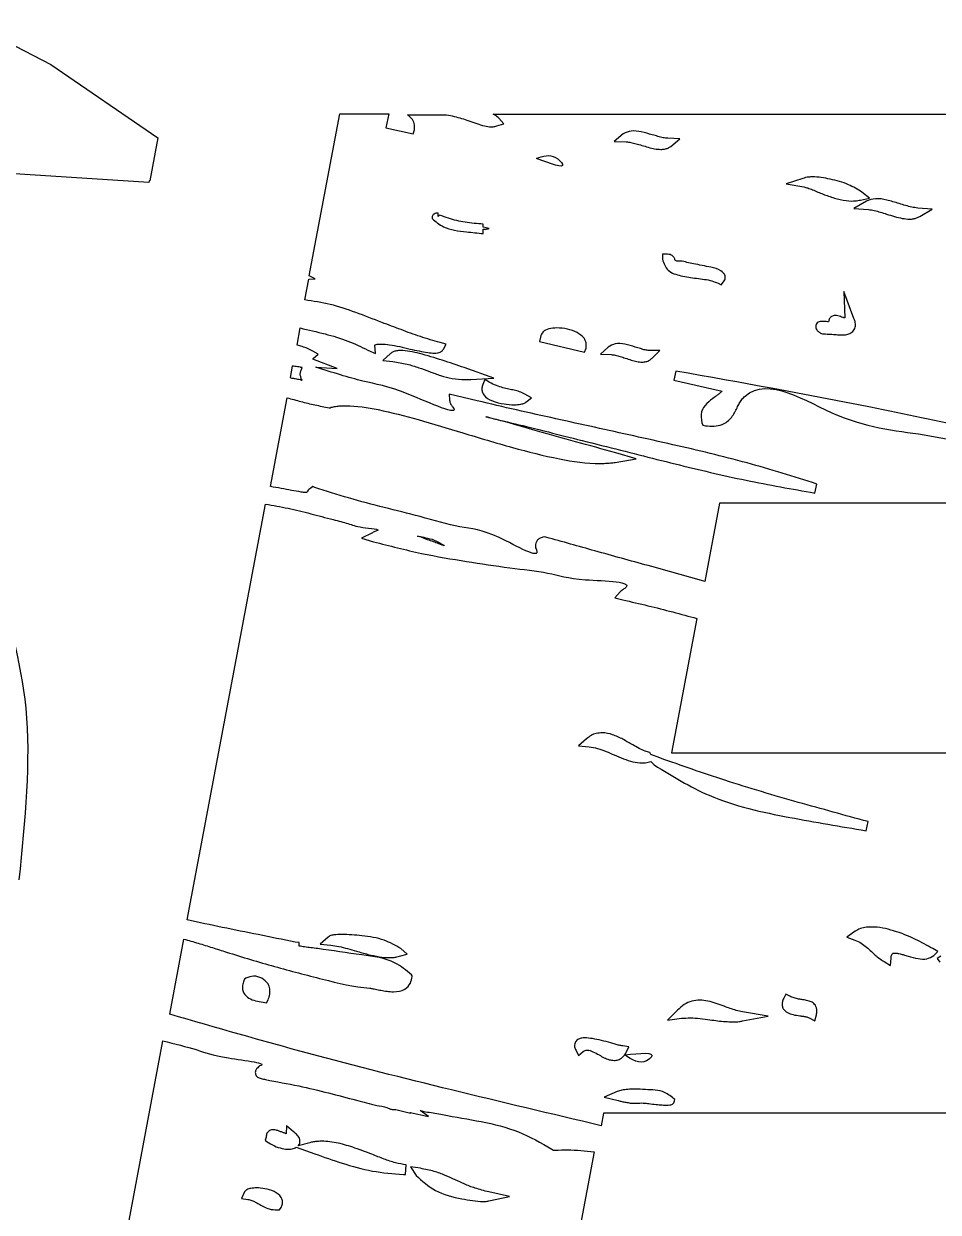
# Model space of a CAD drawing. Header units: inches. Extents: x 0.01 to 3.99, y 0.01 to 4.99.
# Drawn here: x 2.5779 to 2.8745, y 1.3279 to 1.7133 of the extents above; entities that cross this region are included whole.
import ezdxf

# ---------------------------------------------------------------- set-up
doc = ezdxf.new("R2010")
doc.units = ezdxf.units.IN
doc.layers.add('Logo', color=7, linetype='CONTINUOUS')

msp = doc.modelspace()

# ---------------------------------------------------------------- linework, layer by layer
at = {"layer": 'Logo', "color": 7}
for points in [[(3.298423, 1.73524), (3.229106, 1.714412), (3.1676, 1.736054), (3.169552, 1.729545), (3.141402, 1.734101), (3.17541, 1.826198), (3.08852, 1.740772), (2.995284, 1.740772), (2.929709, 1.881359), (2.927269, 1.740772), (2.857952, 1.740772), (2.844934, 1.787797), (2.829476, 1.741749), (2.508439, 1.740772), (2.586705, 1.700094), (2.621363, 1.676337), (2.61876, 1.662343), (2.618597, 1.662343), (2.618434, 1.661855), (2.549768, 1.666249)], [(2.669039, 1.62378), (2.670341, 1.630451), (2.672456, 1.630614), (2.670503, 1.63159), (2.680429, 1.684147), (2.696375, 1.684147), (2.695399, 1.679591), (2.704185, 1.677639), (2.704674, 1.67894)], [(2.702396, 1.683822), (2.715087, 1.683822)], [(2.73022, 1.683985), (3.099259, 1.683985)], [(2.731359, 1.680242), (2.733637, 1.680893), (2.73201, 1.682683)], [(2.772363, 1.677639), (2.769434, 1.675198)], [(2.769434, 1.675198), (2.77334, 1.675035)], [(2.787821, 1.673571), (2.79075, 1.676012), (2.786845, 1.676174)], [(2.830615, 1.663157), (2.825246, 1.661367)], [(2.825246, 1.661367), (2.830941, 1.660391)], [(2.849328, 1.65616), (2.852257, 1.656811), (2.849816, 1.658764)], [(2.85128, 1.655835), (2.847212, 1.653394), (2.851931, 1.653069)], [(2.710694, 1.651442), (2.710369, 1.650791)], [(2.710369, 1.650791), (2.710369, 1.65014)], [(2.712809, 1.651279), (2.712321, 1.650791), (2.712321, 1.65193)], [(2.868528, 1.650791), (2.872596, 1.653231), (2.867877, 1.653557)], [(2.728918, 1.646886), (2.726966, 1.647374), (2.726966, 1.64835)], [(2.726966, 1.645258), (2.726966, 1.646723)], [(2.786682, 1.638587), (2.785055, 1.638587), (2.785055, 1.63696)], [(2.803117, 1.62915), (2.804093, 1.628661), (2.804906, 1.629638)], [(2.847212, 1.617759), (2.843958, 1.626546), (2.844284, 1.617922)], [(2.666598, 1.609135), (2.667574, 1.614668)], [(2.745515, 1.611739), (2.74519, 1.610274), (2.759834, 1.606857), (2.760322, 1.608159)], [(2.836636, 1.612878), (2.836961, 1.612715), (2.83745, 1.612715)], [(2.689541, 1.607508), (2.691982, 1.606369), (2.691819, 1.609135)], [(2.714111, 1.607834), (2.714925, 1.609461), (2.712972, 1.609949)], [(2.767482, 1.608485), (2.765041, 1.606207)], [(2.781801, 1.604905), (2.784242, 1.607346), (2.780824, 1.607346)], [(2.671805, 1.604742), (2.673432, 1.606207), (2.671642, 1.607183)], [(2.672619, 1.601976), (2.679615, 1.601488), (2.671642, 1.604579)], [(2.696863, 1.606369), (2.694422, 1.604091), (2.697677, 1.603766)], [(2.765041, 1.606207), (2.768458, 1.606044)], [(2.664971, 1.602301), (2.66432, 1.598559)], [(2.668063, 1.601488), (2.668225, 1.601813)], [(2.721108, 1.597908), (2.722898, 1.597908), (2.730383, 1.598396), (2.720782, 1.601813)], [(2.789448, 1.600674), (2.788798, 1.597745), (2.804418, 1.594166)], [(2.728918, 1.597095), (2.727454, 1.597908), (2.726803, 1.596281)], [(2.657974, 1.56325), (2.663344, 1.59205)], [(2.725013, 1.591074), (2.715901, 1.593189), (2.716064, 1.591237)], [(2.740796, 1.590586), (2.742586, 1.59205), (2.740471, 1.593189)], [(2.677012, 1.588796), (2.677337, 1.588796), (2.677663, 1.588959)], [(2.79791, 1.583915), (2.798235, 1.583101), (2.799049, 1.582938)], [(2.76976, 1.57106), (2.776594, 1.572199), (2.769923, 1.574152)], [(2.672293, 1.562924), (2.671642, 1.56325), (2.670991, 1.562762)], [(2.93817, 1.561134), (2.940774, 1.56325), (2.962252, 1.55788), (2.803605, 1.55788), (2.798886, 1.532496)], [(2.834521, 1.561134), (2.835172, 1.564063)], [(2.630963, 1.422663), (2.656347, 1.557555)], [(2.691005, 1.54828), (2.687426, 1.54649), (2.691331, 1.545351)], [(2.747305, 1.546815), (2.746817, 1.546978), (2.746329, 1.546815)], [(2.771387, 1.529079), (2.769597, 1.527127), (2.772201, 1.526476)], [(2.796282, 1.520455), (2.787984, 1.476848), (3.010254, 1.476848)], [(2.760485, 1.481404), (2.757882, 1.479126)], [(2.757882, 1.479126), (2.761299, 1.4788)], [(2.784242, 1.475221), (2.781313, 1.47636), (2.780987, 1.47701), (2.780987, 1.47701), (2.780987, 1.47701)], [(2.781313, 1.474082), (2.782452, 1.472943)], [(3.042797, 1.467247), (3.02262, 1.360018), (2.766017, 1.360018), (2.765204, 1.35595)], [(2.851118, 1.451627), (2.851768, 1.454556)], [(2.847212, 1.418758), (2.844934, 1.417131), (2.847538, 1.416155)], [(2.625268, 1.392073), (2.629824, 1.41648)], [(2.667249, 1.414202), (2.667249, 1.415341), (2.665947, 1.415504)], [(2.676686, 1.417131), (2.674083, 1.414853), (2.6775, 1.414528)], [(2.699792, 1.410948), (2.702233, 1.411599)], [(2.702233, 1.411599), (2.70028, 1.413389)], [(2.874386, 1.412412), (2.872759, 1.413389)], [(2.873084, 1.411111), (2.874386, 1.412412)], [(2.875362, 1.410948), (2.874223, 1.410134), (2.875037, 1.408995)], [(2.856975, 1.409158), (2.859091, 1.407856), (2.859253, 1.410297)], [(2.650001, 1.403788), (2.649513, 1.403463), (2.64935, 1.402975)], [(2.70386, 1.404277), (2.70386, 1.404602), (2.703697, 1.404927)], [(2.655533, 1.395978), (2.656672, 1.395815), (2.657161, 1.396792)], [(2.826385, 1.397931), (2.825083, 1.398581), (2.824432, 1.39728)], [(2.789937, 1.393375), (2.786682, 1.39012), (2.791238, 1.390771)], [(2.819388, 1.391422), (2.81109, 1.392886)], [(2.832731, 1.390934), (2.834521, 1.389958), (2.835009, 1.39191)], [(2.81109, 1.389958), (2.819388, 1.391422)], [(2.617783, 1.308925), (2.609485, 1.311366), (2.62299, 1.383449)], [(2.757068, 1.380357), (2.757882, 1.37873), (2.759346, 1.380032)], [(2.77334, 1.379706), (2.774153, 1.381496), (2.772201, 1.381822)], [(2.770411, 1.367015), (2.76618, 1.365225), (2.770736, 1.364086)], [(2.698653, 1.361157), (2.703372, 1.360018), (2.703209, 1.360181), (2.70923, 1.358879), (2.706463, 1.360831)], [(2.774641, 1.363272), (2.776268, 1.363272)], [(2.665459, 1.353997), (2.663181, 1.35595), (2.663018, 1.353347)], [(2.65651, 1.352208), (2.656184, 1.351231)], [(2.656184, 1.351231), (2.656835, 1.350743)], [(2.670666, 1.350418), (2.666924, 1.349441), (2.667412, 1.349929)], [(2.666273, 1.348953), (2.672293, 1.346838)], [(2.749258, 1.348302), (2.749746, 1.347977), (2.750234, 1.347977)], [(2.762926, 1.347489), (2.750397, 1.280775)], [(2.701094, 1.340167), (2.701745, 1.340167), (2.701907, 1.343258)], [(2.703372, 1.342607), (2.705162, 1.339841)], [(2.706626, 1.342119), (2.703372, 1.342607)], [(2.649513, 1.334472), (2.648537, 1.332356)], [(2.728755, 1.331543), (2.735427, 1.333007), (2.728755, 1.334472)], [(2.648537, 1.332356), (2.650652, 1.332031)], [(2.660089, 1.328614), (2.660903, 1.328614), (2.661391, 1.329427)]]:
    msp.add_lwpolyline(points, dxfattribs=at)
for points in [[(2.702396, 1.683822)], [(2.744213, 1.669666)], [(2.85128, 1.655835)], [(2.795143, 1.635495)], [(2.847212, 1.617759)], [(2.759671, 1.611414)], [(2.728918, 1.597095)], [(2.708904, 1.546002)], [(2.657161, 1.401998)], [(2.834683, 1.395002)], [(2.769434, 1.377103)], [(2.772851, 1.378893)], [(2.789123, 1.364411)]]:
    msp.add_lwpolyline(points, close=True, dxfattribs=at)
for points, knots in [([(2.704674, 1.67894), (2.70472, 1.679643), (2.704808, 1.680981), (2.703764, 1.682675), (2.702841, 1.683448), (2.702396, 1.683822)], [0, 0, 0, 0, 0.002063, 0.00393, 0.005678, 0.005678, 0.005678, 0.005678]), ([(2.715087, 1.683822), (2.715901, 1.683649), (2.717524, 1.683303), (2.719915, 1.682654), (2.722369, 1.681843), (2.724812, 1.680941), (2.727229, 1.680164), (2.729025, 1.679903), (2.730167, 1.679918), (2.730782, 1.67999), (2.731159, 1.680155), (2.731359, 1.680242)], [0, 0, 0, 0, 0.002494, 0.00498, 0.007427, 0.010246, 0.012791, 0.015034, 0.015643, 0.016221, 0.016872, 0.016872, 0.016872, 0.016872]), ([(2.73201, 1.682683), (2.731846, 1.682836), (2.731511, 1.683149), (2.730902, 1.683571), (2.730461, 1.683839), (2.73022, 1.683985)], [0, 0, 0, 0, 0.00067, 0.001374, 0.002219, 0.002219, 0.002219, 0.002219]), ([(2.786845, 1.676174), (2.786322, 1.67622), (2.785212, 1.676317), (2.78355, 1.676813), (2.781207, 1.677481), (2.77841, 1.678298), (2.775086, 1.678849), (2.773214, 1.678017), (2.772363, 1.677639)], [0, 0, 0, 0, 0.001572, 0.003333, 0.005183, 0.008876, 0.012165, 0.014906, 0.014906, 0.014906, 0.014906]), ([(2.77334, 1.675035), (2.773838, 1.674987), (2.774934, 1.674881), (2.776598, 1.674394), (2.778488, 1.673881), (2.780463, 1.673251), (2.782518, 1.672754), (2.784313, 1.672542), (2.785779, 1.672661), (2.786907, 1.672963), (2.787524, 1.673373), (2.787821, 1.673571)], [0, 0, 0, 0, 0.0015, 0.003297, 0.005182, 0.007382, 0.00951, 0.01152, 0.012767, 0.013911, 0.014975, 0.014975, 0.014975, 0.014975]), ([(2.744213, 1.669666), (2.748798, 1.667926), (2.755028, 1.665562), (2.7495, 1.671484), (2.746331, 1.670394), (2.744213, 1.669666)], [0, 0, 0, 0, 0.008625, 0.011718, 0.017946, 0.017946, 0.017946, 0.017946]), ([(2.849816, 1.658764), (2.84839, 1.659609), (2.845165, 1.661522), (2.839637, 1.662983), (2.835245, 1.663718), (2.832563, 1.663615), (2.831519, 1.663467), (2.830904, 1.663256), (2.830615, 1.663157)], [0, 0, 0, 0, 0.004951, 0.011202, 0.017015, 0.018215, 0.019247, 0.020161, 0.020161, 0.020161, 0.020161]), ([(2.830941, 1.660391), (2.831374, 1.660296), (2.832342, 1.660085), (2.833853, 1.659495), (2.836054, 1.658497), (2.839034, 1.65737), (2.842691, 1.656215), (2.845606, 1.655775), (2.847523, 1.655869), (2.848446, 1.655992), (2.849041, 1.656105), (2.849328, 1.65616)], [0, 0, 0, 0, 0.001327, 0.002971, 0.004849, 0.008581, 0.012516, 0.016354, 0.017325, 0.018267, 0.019143, 0.019143, 0.019143, 0.019143]), ([(2.867877, 1.653557), (2.867246, 1.653646), (2.865922, 1.653834), (2.863925, 1.654388), (2.861229, 1.655218), (2.858048, 1.656149), (2.854393, 1.656869), (2.852247, 1.656156), (2.85128, 1.655835)], [0, 0, 0, 0, 0.001911, 0.004009, 0.006205, 0.010365, 0.014036, 0.017048, 0.017048, 0.017048, 0.017048]), ([(2.710369, 1.65014), (2.711562, 1.649157), (2.71474, 1.64654), (2.720852, 1.645909), (2.725159, 1.645451), (2.726966, 1.645258)], [0, 0, 0, 0, 0.004565, 0.012162, 0.017652, 0.017652, 0.017652, 0.017652]), ([(2.712321, 1.65193), (2.712181, 1.651927), (2.711846, 1.651922), (2.711273, 1.651803), (2.710901, 1.651571), (2.710694, 1.651442)], [0, 0, 0, 0, 0.000422, 0.001003, 0.001728, 0.001728, 0.001728, 0.001728]), ([(2.726966, 1.64835), (2.724989, 1.648505), (2.721178, 1.648804), (2.716432, 1.649887), (2.713762, 1.650913), (2.712809, 1.651279)], [0, 0, 0, 0, 0.005944, 0.011461, 0.014521, 0.014521, 0.014521, 0.014521]), ([(2.851931, 1.653069), (2.852561, 1.652979), (2.853869, 1.652794), (2.855815, 1.652249), (2.857983, 1.651534), (2.860337, 1.65081), (2.862821, 1.650182), (2.86488, 1.64992), (2.866448, 1.650038), (2.867545, 1.650331), (2.868203, 1.650638), (2.868528, 1.650791)], [0, 0, 0, 0, 0.001905, 0.003962, 0.006049, 0.008756, 0.011346, 0.013733, 0.014943, 0.01604, 0.017117, 0.017117, 0.017117, 0.017117]), ([(2.726966, 1.646723), (2.727183, 1.646723), (2.727617, 1.646724), (2.728272, 1.646755), (2.728702, 1.646842), (2.728918, 1.646886)], [0, 0, 0, 0, 0.000651, 0.001303, 0.001964, 0.001964, 0.001964, 0.001964]), ([(2.795143, 1.635495), (2.794409, 1.635629), (2.792967, 1.635892), (2.791249, 1.636518), (2.789104, 1.63622), (2.789095, 1.637146), (2.788904, 1.637472), (2.788616, 1.637806), (2.788211, 1.63818), (2.787555, 1.63853), (2.787002, 1.638566), (2.786682, 1.638587)], [0, 0, 0, 0, 0.002185, 0.004293, 0.006161, 0.006491, 0.006854, 0.007278, 0.007812, 0.008504, 0.009455, 0.009455, 0.009455, 0.009455]), ([(2.785055, 1.63696), (2.785539, 1.635628), (2.786565, 1.632808), (2.791359, 1.631448), (2.795289, 1.630875), (2.798679, 1.630449), (2.80107, 1.630064), (2.802472, 1.629438), (2.803117, 1.62915)], [0, 0, 0, 0, 0.004028, 0.00853, 0.013639, 0.016272, 0.01875, 0.020859, 0.020859, 0.020859, 0.020859]), ([(2.804906, 1.629638), (2.805047, 1.629848), (2.805312, 1.630245), (2.805485, 1.63093), (2.805394, 1.632085), (2.803749, 1.633688), (2.800047, 1.634518), (2.797029, 1.63512), (2.795143, 1.635495)], [0, 0, 0, 0, 0.000754, 0.001424, 0.002078, 0.004145, 0.007616, 0.013392, 0.013392, 0.013392, 0.013392]), ([(2.712972, 1.609949), (2.710824, 1.610552), (2.706537, 1.611757), (2.700307, 1.61412), (2.693321, 1.616726), (2.685767, 1.619728), (2.677457, 1.622492), (2.671812, 1.623356), (2.669039, 1.62378)], [0, 0, 0, 0, 0.006689, 0.013354, 0.019975, 0.029057, 0.037755, 0.046158, 0.046158, 0.046158, 0.046158]), ([(2.844284, 1.617922), (2.844215, 1.617934), (2.844062, 1.617959), (2.843855, 1.618049), (2.843411, 1.618111), (2.842837, 1.618427), (2.842019, 1.618655), (2.841228, 1.618769), (2.840514, 1.618685), (2.839964, 1.618431), (2.839554, 1.618109), (2.839265, 1.617689), (2.839036, 1.617232), (2.839032, 1.616368), (2.838133, 1.616815), (2.837478, 1.616763), (2.836621, 1.616806), (2.835733, 1.616692), (2.834998, 1.616137), (2.834772, 1.615298), (2.834854, 1.614276), (2.835706, 1.613455), (2.836332, 1.613067), (2.836636, 1.612878)], [0, 0, 0, 0, 0.000209, 0.000463, 0.000672, 0.001544, 0.002392, 0.003212, 0.003929, 0.004512, 0.005009, 0.005479, 0.006008, 0.006628, 0.007402, 0.008096, 0.008753, 0.009933, 0.010737, 0.01132, 0.012473, 0.013614, 0.014695, 0.014695, 0.014695, 0.014695]), ([(2.83745, 1.612715), (2.837813, 1.612714), (2.838516, 1.612712), (2.839551, 1.612694), (2.840519, 1.612526), (2.841447, 1.612531), (2.842311, 1.612423), (2.84333, 1.612369), (2.844542, 1.612435), (2.845957, 1.612809), (2.847162, 1.613796), (2.847796, 1.615242), (2.847655, 1.616645), (2.847344, 1.617427), (2.847212, 1.617759)], [0, 0, 0, 0, 0.001091, 0.00211, 0.003099, 0.004028, 0.004888, 0.005708, 0.007085, 0.008521, 0.010023, 0.011597, 0.013047, 0.01412, 0.01412, 0.01412, 0.01412]), ([(2.667574, 1.614668), (2.670274, 1.614054), (2.675503, 1.612864), (2.682942, 1.610688), (2.687412, 1.608534), (2.689541, 1.607508)], [0, 0, 0, 0, 0.008308, 0.016095, 0.023173, 0.023173, 0.023173, 0.023173]), ([(2.759671, 1.611414), (2.758947, 1.612066), (2.757388, 1.613471), (2.754238, 1.614391), (2.751104, 1.614771), (2.748404, 1.614533), (2.746213, 1.6136), (2.745738, 1.612334), (2.745515, 1.611739)], [0, 0, 0, 0, 0.002893, 0.006225, 0.009608, 0.012322, 0.014392, 0.016228, 0.016228, 0.016228, 0.016228]), ([(2.760322, 1.608159), (2.760355, 1.608536), (2.76042, 1.609285), (2.760222, 1.610419), (2.759856, 1.61108), (2.759671, 1.611414)], [0, 0, 0, 0, 0.001134, 0.00225, 0.003387, 0.003387, 0.003387, 0.003387]), ([(2.671642, 1.607183), (2.671067, 1.607473), (2.669963, 1.608031), (2.668257, 1.608636), (2.667144, 1.608971), (2.666598, 1.609135)], [0, 0, 0, 0, 0.00193, 0.003709, 0.005419, 0.005419, 0.005419, 0.005419]), ([(2.691819, 1.609135), (2.691867, 1.609165), (2.692085, 1.6093), (2.692755, 1.609424), (2.694297, 1.609513), (2.69676, 1.609229), (2.699901, 1.608646), (2.703083, 1.607834), (2.706114, 1.607222), (2.708759, 1.606717), (2.710736, 1.606501), (2.71217, 1.606558), (2.71332, 1.606819), (2.713839, 1.607485), (2.714111, 1.607834)], [0, 0, 0, 0, 0.000167, 0.000767, 0.001999, 0.004818, 0.008151, 0.011592, 0.014664, 0.017424, 0.019681, 0.020586, 0.021757, 0.023043, 0.023043, 0.023043, 0.023043]), ([(2.720782, 1.601813), (2.718421, 1.602619), (2.713605, 1.604262), (2.706789, 1.606321), (2.701745, 1.607465), (2.698868, 1.607292), (2.697739, 1.606976), (2.697148, 1.606567), (2.696863, 1.606369)], [0, 0, 0, 0, 0.00748, 0.015251, 0.021443, 0.022762, 0.023871, 0.024905, 0.024905, 0.024905, 0.024905]), ([(2.780824, 1.607346), (2.78038, 1.607395), (2.779391, 1.607504), (2.777891, 1.607984), (2.775697, 1.608666), (2.773067, 1.609427), (2.769896, 1.609878), (2.768234, 1.608918), (2.767482, 1.608485)], [0, 0, 0, 0, 0.001339, 0.002978, 0.004707, 0.008224, 0.011301, 0.013842, 0.013842, 0.013842, 0.013842]), ([(2.671642, 1.604579), (2.671685, 1.604587), (2.671759, 1.604601), (2.671799, 1.604685), (2.671804, 1.604728), (2.671805, 1.604742)], [0, 0, 0, 0, 0.000122, 0.000211, 0.000254, 0.000254, 0.000254, 0.000254]), ([(2.697677, 1.603766), (2.699206, 1.603522), (2.702054, 1.603067), (2.706, 1.601864), (2.709577, 1.600489), (2.71314, 1.599207), (2.71698, 1.598125), (2.719691, 1.597982), (2.721108, 1.597908)], [0, 0, 0, 0, 0.004639, 0.008642, 0.012347, 0.016134, 0.02001, 0.024252, 0.024252, 0.024252, 0.024252]), ([(2.768458, 1.606044), (2.768903, 1.605995), (2.769892, 1.605886), (2.771391, 1.605402), (2.773116, 1.604886), (2.774913, 1.604267), (2.776749, 1.603774), (2.778385, 1.603538), (2.779777, 1.603704), (2.780912, 1.604145), (2.781507, 1.604654), (2.781801, 1.604905)], [0, 0, 0, 0, 0.001339, 0.002978, 0.004707, 0.006746, 0.008676, 0.01041, 0.011661, 0.012845, 0.013998, 0.013998, 0.013998, 0.013998]), ([(2.66432, 1.598559), (2.664496, 1.598514), (2.664857, 1.598423), (2.665412, 1.59837), (2.666028, 1.598208), (2.66679, 1.598052), (2.667348, 1.598003), (2.668441, 1.597574), (2.668047, 1.597918), (2.667926, 1.598123), (2.667893, 1.598654), (2.667505, 1.599356), (2.66767, 1.600459), (2.667926, 1.601131), (2.668063, 1.601488)], [0, 0, 0, 0, 0.000544, 0.001117, 0.00166, 0.002484, 0.003273, 0.00399, 0.004221, 0.004458, 0.00474, 0.005762, 0.006784, 0.007935, 0.007935, 0.007935, 0.007935]), ([(2.668225, 1.601813), (2.668157, 1.601814), (2.668008, 1.601817), (2.667774, 1.601839), (2.667416, 1.602112), (2.666731, 1.602069), (2.665877, 1.602185), (2.665281, 1.602262), (2.664971, 1.602301)], [0, 0, 0, 0, 0.000205, 0.00045, 0.000684, 0.001513, 0.002373, 0.003309, 0.003309, 0.003309, 0.003309]), ([(2.716064, 1.591237), (2.716092, 1.591028), (2.716158, 1.590543), (2.716466, 1.589813), (2.720391, 1.58525), (2.69896, 1.59557), (2.688634, 1.596863), (2.678025, 1.60025), (2.672619, 1.601976)], [0, 0, 0, 0, 0.00063, 0.001462, 0.002371, 0.01735, 0.032682, 0.048615, 0.048615, 0.048615, 0.048615]), ([(2.986334, 1.55788), (2.963832, 1.563456), (2.919398, 1.574467), (2.853839, 1.589217), (2.810519, 1.596925), (2.789448, 1.600674)], [0, 0, 0, 0, 0.06955, 0.137337, 0.201536, 0.201536, 0.201536, 0.201536]), ([(2.726803, 1.596281), (2.726681, 1.595907), (2.726443, 1.59518), (2.726592, 1.594023), (2.727417, 1.592285), (2.730052, 1.590768), (2.733509, 1.589987), (2.73665, 1.589713), (2.738871, 1.589827), (2.740134, 1.590184), (2.740632, 1.590486), (2.740796, 1.590586)], [0, 0, 0, 0, 0.001166, 0.00227, 0.003402, 0.006836, 0.010765, 0.014108, 0.016242, 0.017413, 0.017987, 0.017987, 0.017987, 0.017987]), ([(2.740471, 1.593189), (2.739884, 1.59347), (2.738749, 1.594013), (2.736977, 1.594482), (2.735178, 1.59481), (2.733283, 1.595317), (2.731101, 1.595926), (2.729683, 1.596685), (2.728918, 1.597095)], [0, 0, 0, 0, 0.001948, 0.003765, 0.005476, 0.007435, 0.009651, 0.012244, 0.012244, 0.012244, 0.012244]), ([(2.799049, 1.582938), (2.80092, 1.582827), (2.804096, 1.582638), (2.807691, 1.58546), (2.809006, 1.588175), (2.809969, 1.590204), (2.810822, 1.591479), (2.818843, 1.599682), (2.843126, 1.582434), (2.871396, 1.5808), (2.891215, 1.57549), (2.901071, 1.57285)], [0, 0, 0, 0, 0.005423, 0.009205, 0.012843, 0.014417, 0.01594, 0.017436, 0.04824, 0.07866, 0.108757, 0.108757, 0.108757, 0.108757]), ([(2.663344, 1.59205), (2.664824, 1.591627), (2.667805, 1.590773), (2.672361, 1.589666), (2.675454, 1.589088), (2.677012, 1.588796)], [0, 0, 0, 0, 0.004618, 0.009304, 0.014057, 0.014057, 0.014057, 0.014057]), ([(2.804418, 1.594166), (2.804175, 1.593944), (2.803667, 1.593483), (2.802824, 1.592868), (2.801416, 1.591774), (2.799434, 1.590314), (2.79727, 1.587461), (2.797689, 1.585137), (2.79791, 1.583915)], [0, 0, 0, 0, 0.000986, 0.002057, 0.003127, 0.006329, 0.009536, 0.013101, 0.013101, 0.013101, 0.013101]), ([(2.576454, 1.435681), (2.578392, 1.455009), (2.582109, 1.492071), (2.568212, 1.533605), (2.564938, 1.588787), (2.547995, 1.585501), (2.546892, 1.585704), (2.546202, 1.585923), (2.545863, 1.58603)], [0, 0, 0, 0, 0.055717, 0.106834, 0.155374, 0.156515, 0.157623, 0.158691, 0.158691, 0.158691, 0.158691]), ([(2.677663, 1.588959), (2.678129, 1.589058), (2.679116, 1.589267), (2.680697, 1.589413), (2.685324, 1.589549), (2.693829, 1.588174), (2.706396, 1.584897), (2.720828, 1.580491), (2.736034, 1.575893), (2.750819, 1.57215), (2.761033, 1.570624), (2.76658, 1.570767), (2.768207, 1.570892), (2.769254, 1.571005), (2.76976, 1.57106)], [0, 0, 0, 0, 0.00143, 0.003023, 0.004754, 0.01531, 0.028643, 0.043762, 0.060561, 0.076284, 0.089554, 0.09129, 0.092922, 0.094448, 0.094448, 0.094448, 0.094448]), ([(2.835172, 1.564063), (2.827654, 1.566432), (2.81224, 1.571287), (2.788072, 1.576958), (2.767334, 1.581516), (2.750429, 1.585234), (2.737723, 1.588048), (2.729253, 1.590064), (2.725013, 1.591074)], [0, 0, 0, 0, 0.023637, 0.048466, 0.074427, 0.087348, 0.100392, 0.113467, 0.113467, 0.113467, 0.113467]), ([(2.769923, 1.574152), (2.765596, 1.57537), (2.757149, 1.577748), (2.744695, 1.581164), (2.736217, 1.583696), (2.731231, 1.584919), (2.729892, 1.585343), (2.723996, 1.586798), (2.744367, 1.581915), (2.752365, 1.579829), (2.769794, 1.575506), (2.788709, 1.570642), (2.8119, 1.565116), (2.827084, 1.562443), (2.834521, 1.561134)], [0, 0, 0, 0, 0.013488, 0.026334, 0.03869, 0.040159, 0.041602, 0.043071, 0.056005, 0.068709, 0.081116, 0.105682, 0.129313, 0.152, 0.152, 0.152, 0.152]), ([(2.670991, 1.562762), (2.670795, 1.562598), (2.670429, 1.562292), (2.669914, 1.561885), (2.669799, 1.561189), (2.669178, 1.561338), (2.66861, 1.561325), (2.667087, 1.561618), (2.6647, 1.561983), (2.66139, 1.562622), (2.659133, 1.563037), (2.657974, 1.56325)], [0, 0, 0, 0, 0.000766, 0.001427, 0.001983, 0.002411, 0.003021, 0.003783, 0.00698, 0.010332, 0.013869, 0.013869, 0.013869, 0.013869]), ([(2.746329, 1.546815), (2.745942, 1.546696), (2.745234, 1.546478), (2.744352, 1.545802), (2.744063, 1.544913), (2.743828, 1.544131), (2.743915, 1.543396), (2.746107, 1.538888), (2.729378, 1.549275), (2.720093, 1.54957), (2.70672, 1.553537), (2.694884, 1.556379), (2.683387, 1.559407), (2.675945, 1.561767), (2.672293, 1.562924)], [0, 0, 0, 0, 0.001213, 0.002223, 0.003167, 0.003952, 0.00465, 0.005356, 0.018049, 0.031274, 0.044619, 0.056631, 0.068574, 0.080077, 0.080077, 0.080077, 0.080077]), ([(2.656347, 1.557555), (2.65879, 1.557122), (2.663699, 1.556251), (2.671058, 1.554449), (2.677317, 1.552745), (2.683427, 1.551221), (2.686518, 1.54992), (2.694275, 1.549378), (2.692069, 1.548757), (2.691534, 1.548576), (2.691181, 1.548378), (2.691005, 1.54828)], [0, 0, 0, 0, 0.007451, 0.014978, 0.022548, 0.027481, 0.03243, 0.03731, 0.037866, 0.038469, 0.039067, 0.039067, 0.039067, 0.039067]), ([(2.708904, 1.546002), (2.709558, 1.545769), (2.710832, 1.545314), (2.712336, 1.544723), (2.715542, 1.543497), (2.711063, 1.545985), (2.709621, 1.546358), (2.704363, 1.547501), (2.706876, 1.546764), (2.707831, 1.546379), (2.708555, 1.546125), (2.708904, 1.546002)], [0, 0, 0, 0, 0.002019, 0.003936, 0.005714, 0.008645, 0.011729, 0.014965, 0.016156, 0.017325, 0.018413, 0.018413, 0.018413, 0.018413]), ([(2.798886, 1.532496), (2.792753, 1.534191), (2.780858, 1.537476), (2.763664, 1.542249), (2.752606, 1.545336), (2.747305, 1.546815)], [0, 0, 0, 0, 0.019089, 0.037021, 0.053531, 0.053531, 0.053531, 0.053531]), ([(2.691331, 1.545351), (2.696518, 1.544013), (2.706495, 1.541439), (2.721425, 1.538926), (2.734735, 1.536901), (2.74876, 1.535382), (2.757023, 1.532521), (2.776555, 1.532566), (2.772348, 1.529885), (2.771857, 1.52952), (2.771547, 1.52923), (2.771387, 1.529079)], [0, 0, 0, 0, 0.016084, 0.030939, 0.045094, 0.057479, 0.069962, 0.082968, 0.083558, 0.084169, 0.084826, 0.084826, 0.084826, 0.084826]), ([(2.772201, 1.526476), (2.774936, 1.525861), (2.78036, 1.524641), (2.788377, 1.522585), (2.79366, 1.521162), (2.796282, 1.520455)], [0, 0, 0, 0, 0.00841, 0.016679, 0.024826, 0.024826, 0.024826, 0.024826]), ([(2.780987, 1.47701), (2.780465, 1.477114), (2.779247, 1.477356), (2.777464, 1.478366), (2.775069, 1.479636), (2.772302, 1.481312), (2.769049, 1.482849), (2.766051, 1.483489), (2.763654, 1.483216), (2.761884, 1.482584), (2.76095, 1.481796), (2.760485, 1.481404)], [0, 0, 0, 0, 0.001589, 0.003705, 0.006081, 0.009746, 0.013393, 0.016853, 0.018752, 0.020577, 0.02239, 0.02239, 0.02239, 0.02239]), ([(2.761299, 1.4788), (2.762227, 1.47867), (2.764113, 1.478407), (2.766793, 1.47736), (2.769537, 1.476151), (2.772383, 1.4749), (2.775406, 1.473898), (2.777834, 1.47354), (2.77951, 1.47363), (2.780443, 1.473781), (2.781028, 1.473983), (2.781313, 1.474082)], [0, 0, 0, 0, 0.002804, 0.005694, 0.008582, 0.011812, 0.01501, 0.01812, 0.019092, 0.02004, 0.020943, 0.020943, 0.020943, 0.020943]), ([(2.782452, 1.472943), (2.788242, 1.469361), (2.80178, 1.460988), (2.825757, 1.455838), (2.842892, 1.452993), (2.851118, 1.451627)], [0, 0, 0, 0, 0.020304, 0.047464, 0.072543, 0.072543, 0.072543, 0.072543]), ([(2.851768, 1.454556), (2.844227, 1.45662), (2.828685, 1.460874), (2.806086, 1.467518), (2.791251, 1.472749), (2.784242, 1.475221)], [0, 0, 0, 0, 0.023457, 0.048345, 0.07064, 0.07064, 0.07064, 0.07064]), ([(2.665947, 1.415504), (2.661947, 1.416302), (2.654066, 1.417876), (2.642397, 1.420224), (2.634745, 1.421857), (2.630963, 1.422663)], [0, 0, 0, 0, 0.012236, 0.024111, 0.035709, 0.035709, 0.035709, 0.035709]), ([(2.872759, 1.413389), (2.870929, 1.414418), (2.866871, 1.416702), (2.860281, 1.419293), (2.854611, 1.420553), (2.850801, 1.420286), (2.848824, 1.419799), (2.847739, 1.419098), (2.847212, 1.418758)], [0, 0, 0, 0, 0.00629, 0.013952, 0.021229, 0.023399, 0.025382, 0.02725, 0.02725, 0.02725, 0.02725]), ([(2.629824, 1.41648), (2.631383, 1.416037), (2.634485, 1.415154), (2.639088, 1.413718), (2.647289, 1.411067), (2.65917, 1.407492), (2.674645, 1.403486), (2.68515, 1.400871), (2.690722, 1.400498), (2.691313, 1.40035), (2.692331, 1.400134), (2.693819, 1.39983), (2.69577, 1.3995), (2.698386, 1.399293), (2.701365, 1.399731), (2.70346, 1.40198), (2.703736, 1.403567), (2.70386, 1.404277)], [0, 0, 0, 0, 0.004862, 0.009675, 0.014464, 0.03072, 0.046864, 0.062497, 0.062999, 0.063584, 0.064318, 0.066125, 0.06814, 0.070241, 0.074036, 0.076677, 0.07881, 0.07881, 0.07881, 0.07881]), ([(2.70028, 1.413389), (2.698504, 1.414399), (2.694576, 1.416632), (2.687877, 1.417551), (2.682384, 1.418032), (2.678932, 1.417885), (2.67738, 1.417659), (2.676856, 1.41726), (2.676686, 1.417131)], [0, 0, 0, 0, 0.00608, 0.013441, 0.019987, 0.022577, 0.023899, 0.024533, 0.024533, 0.024533, 0.024533]), ([(2.847538, 1.416155), (2.848237, 1.41585), (2.849596, 1.415256), (2.851314, 1.413861), (2.852795, 1.412541), (2.85411, 1.411241), (2.855458, 1.410134), (2.85646, 1.40949), (2.856975, 1.409158)], [0, 0, 0, 0, 0.002277, 0.004429, 0.006588, 0.008238, 0.009973, 0.01181, 0.01181, 0.01181, 0.01181]), ([(2.703697, 1.404927), (2.70199, 1.406329), (2.697382, 1.410113), (2.68634, 1.411426), (2.677321, 1.41286), (2.671119, 1.413673), (2.669105, 1.413888), (2.667841, 1.414102), (2.667249, 1.414202)], [0, 0, 0, 0, 0.00653, 0.017627, 0.032098, 0.034328, 0.036373, 0.038174, 0.038174, 0.038174, 0.038174]), ([(2.6775, 1.414528), (2.678376, 1.414382), (2.680213, 1.414078), (2.682973, 1.413382), (2.686109, 1.412493), (2.689508, 1.411482), (2.693142, 1.410712), (2.695926, 1.410411), (2.697808, 1.410495), (2.698851, 1.410638), (2.699491, 1.410849), (2.699792, 1.410948)], [0, 0, 0, 0, 0.002663, 0.005584, 0.008532, 0.012443, 0.016216, 0.01967, 0.020798, 0.021865, 0.022814, 0.022814, 0.022814, 0.022814]), ([(2.859253, 1.410297), (2.859284, 1.410698), (2.85933, 1.411307), (2.859928, 1.411945), (2.86079, 1.411924), (2.861869, 1.411802), (2.863277, 1.411409), (2.865314, 1.410774), (2.867801, 1.410129), (2.870801, 1.409729), (2.872364, 1.410674), (2.873084, 1.411111)], [0, 0, 0, 0, 0.001175, 0.001789, 0.002383, 0.003633, 0.0051, 0.006736, 0.010032, 0.012909, 0.01537, 0.01537, 0.01537, 0.01537]), ([(2.657161, 1.401998), (2.656533, 1.402657), (2.655271, 1.403983), (2.652493, 1.404676), (2.650812, 1.404077), (2.650001, 1.403788)], [0, 0, 0, 0, 0.002696, 0.005425, 0.007972, 0.007972, 0.007972, 0.007972]), ([(2.64935, 1.402975), (2.649175, 1.402473), (2.648852, 1.401547), (2.648834, 1.400116), (2.649392, 1.398569), (2.650894, 1.39719), (2.65312, 1.396358), (2.654716, 1.396107), (2.655533, 1.395978)], [0, 0, 0, 0, 0.001585, 0.002929, 0.004205, 0.006412, 0.008773, 0.011253, 0.011253, 0.011253, 0.011253]), ([(2.657161, 1.396792), (2.657378, 1.397377), (2.657799, 1.39851), (2.657813, 1.400355), (2.657379, 1.401449), (2.657161, 1.401998)], [0, 0, 0, 0, 0.001864, 0.003612, 0.005373, 0.005373, 0.005373, 0.005373]), ([(2.81109, 1.392886), (2.810396, 1.393025), (2.809017, 1.393301), (2.807035, 1.393997), (2.804846, 1.394739), (2.8025, 1.395646), (2.799906, 1.396403), (2.797241, 1.396738), (2.794579, 1.396416), (2.791998, 1.395325), (2.790643, 1.394043), (2.789937, 1.393375)], [0, 0, 0, 0, 0.002119, 0.004215, 0.006289, 0.009057, 0.011759, 0.014378, 0.017057, 0.019718, 0.022615, 0.022615, 0.022615, 0.022615]), ([(2.824432, 1.39728), (2.824257, 1.396871), (2.823931, 1.39611), (2.82389, 1.394908), (2.824266, 1.393569), (2.825636, 1.39247), (2.827559, 1.391904), (2.829319, 1.391628), (2.83078, 1.391421), (2.831828, 1.391262), (2.832454, 1.391035), (2.832731, 1.390934)], [0, 0, 0, 0, 0.001323, 0.002463, 0.003541, 0.00538, 0.007391, 0.009539, 0.010714, 0.011824, 0.012706, 0.012706, 0.012706, 0.012706]), ([(2.834683, 1.395002), (2.834369, 1.395364), (2.833727, 1.396103), (2.832202, 1.396513), (2.830729, 1.396784), (2.829227, 1.396995), (2.827804, 1.39736), (2.826867, 1.397737), (2.826385, 1.397931)], [0, 0, 0, 0, 0.001407, 0.002875, 0.004574, 0.005942, 0.007411, 0.00897, 0.00897, 0.00897, 0.00897]), ([(2.765204, 1.35595), (2.749015, 1.35978), (2.717317, 1.367279), (2.670586, 1.37904), (2.640268, 1.387759), (2.625268, 1.392073)], [0, 0, 0, 0, 0.049906, 0.097723, 0.144542, 0.144542, 0.144542, 0.144542]), ([(2.835009, 1.39191), (2.835087, 1.392307), (2.83523, 1.393041), (2.835121, 1.394123), (2.834825, 1.394716), (2.834683, 1.395002)], [0, 0, 0, 0, 0.001211, 0.002237, 0.003187, 0.003187, 0.003187, 0.003187]), ([(2.791238, 1.390771), (2.792208, 1.390836), (2.794222, 1.390971), (2.797325, 1.390727), (2.800259, 1.390311), (2.802986, 1.38996), (2.805425, 1.389707), (2.807423, 1.389622), (2.808956, 1.389637), (2.810054, 1.38969), (2.81075, 1.38987), (2.81109, 1.389958)], [0, 0, 0, 0, 0.002914, 0.006048, 0.00931, 0.011807, 0.014296, 0.016666, 0.017799, 0.018899, 0.019949, 0.019949, 0.019949, 0.019949]), ([(2.772201, 1.381822), (2.771826, 1.381891), (2.771001, 1.382044), (2.769694, 1.382359), (2.767797, 1.38297), (2.765345, 1.383588), (2.762535, 1.384208), (2.760401, 1.384455), (2.758875, 1.384404), (2.757777, 1.384099), (2.756966, 1.383334), (2.756551, 1.38242), (2.756524, 1.381406), (2.756869, 1.380741), (2.757068, 1.380357)], [0, 0, 0, 0, 0.001142, 0.002519, 0.004029, 0.007119, 0.010097, 0.012664, 0.013533, 0.014669, 0.016008, 0.016712, 0.017647, 0.018926, 0.018926, 0.018926, 0.018926]), ([(2.62299, 1.383449), (2.626899, 1.382502), (2.634569, 1.380643), (2.640926, 1.377954), (2.65795, 1.376204), (2.654256, 1.375278), (2.654186, 1.375124), (2.653962, 1.374849), (2.653441, 1.374516), (2.653003, 1.373709), (2.652993, 1.372632), (2.653706, 1.371601), (2.654988, 1.371199), (2.659423, 1.370282), (2.666801, 1.369004), (2.676585, 1.366649), (2.683896, 1.364698), (2.68912, 1.363442), (2.692369, 1.362421), (2.69501, 1.362218), (2.696626, 1.361366), (2.697634, 1.361195), (2.698316, 1.36117), (2.698653, 1.361157)], [0, 0, 0, 0, 0.011217, 0.022013, 0.032441, 0.032571, 0.032718, 0.032916, 0.033641, 0.034526, 0.035551, 0.036726, 0.037998, 0.039455, 0.050402, 0.060361, 0.069662, 0.073101, 0.07647, 0.079885, 0.080867, 0.0819, 0.082915, 0.082915, 0.082915, 0.082915]), ([(2.759346, 1.380032), (2.759805, 1.380252), (2.760852, 1.380755), (2.762686, 1.379872), (2.764429, 1.378987), (2.766129, 1.377978), (2.767753, 1.377274), (2.768886, 1.377159), (2.769434, 1.377103)], [0, 0, 0, 0, 0.001462, 0.003328, 0.005622, 0.00748, 0.00923, 0.010876, 0.010876, 0.010876, 0.010876]), ([(2.772851, 1.378893), (2.775237, 1.377355), (2.778276, 1.375396), (2.783912, 1.380169), (2.777808, 1.379465), (2.772851, 1.378893)], [0, 0, 0, 0, 0.007332, 0.009337, 0.018001, 0.018001, 0.018001, 0.018001]), ([(2.769434, 1.377103), (2.769863, 1.377144), (2.770819, 1.377234), (2.772295, 1.378101), (2.772963, 1.379127), (2.77334, 1.379706)], [0, 0, 0, 0, 0.001282, 0.002864, 0.004916, 0.004916, 0.004916, 0.004916]), ([(2.789123, 1.364411), (2.78806, 1.365308), (2.785351, 1.367591), (2.78046, 1.367546), (2.776503, 1.367888), (2.773945, 1.367764), (2.772029, 1.367518), (2.770912, 1.367171), (2.770411, 1.367015)], [0, 0, 0, 0, 0.004073, 0.010372, 0.013823, 0.016097, 0.018028, 0.0196, 0.0196, 0.0196, 0.0196]), ([(2.706463, 1.360831), (2.707264, 1.360679), (2.708864, 1.360375), (2.711311, 1.359977), (2.717123, 1.35892), (2.726244, 1.357442), (2.738516, 1.354509), (2.745701, 1.350357), (2.749258, 1.348302)], [0, 0, 0, 0, 0.002446, 0.004885, 0.007437, 0.020163, 0.032671, 0.044932, 0.044932, 0.044932, 0.044932]), ([(2.770736, 1.364086), (2.771133, 1.363986), (2.771958, 1.36378), (2.77327, 1.363557), (2.774172, 1.36337), (2.774641, 1.363272)], [0, 0, 0, 0, 0.001226, 0.002551, 0.00399, 0.00399, 0.00399, 0.00399]), ([(2.776268, 1.363272), (2.776756, 1.363283), (2.777624, 1.363302), (2.779094, 1.363321), (2.780861, 1.363075), (2.782901, 1.362843), (2.784851, 1.362674), (2.786341, 1.362604), (2.787549, 1.362649), (2.788806, 1.363034), (2.789013, 1.363933), (2.789123, 1.364411)], [0, 0, 0, 0, 0.001465, 0.002604, 0.004403, 0.006805, 0.008765, 0.010284, 0.011251, 0.012453, 0.013819, 0.013819, 0.013819, 0.013819]), ([(2.663018, 1.353347), (2.662895, 1.353402), (2.662626, 1.353523), (2.662188, 1.353677), (2.66155, 1.353887), (2.660761, 1.354185), (2.659858, 1.354525), (2.658806, 1.354724), (2.657649, 1.35447), (2.656662, 1.353514), (2.656562, 1.352656), (2.65651, 1.352208)], [0, 0, 0, 0, 0.000408, 0.000882, 0.001391, 0.002424, 0.003412, 0.004285, 0.005604, 0.006806, 0.008126, 0.008126, 0.008126, 0.008126]), ([(2.667412, 1.349929), (2.667491, 1.350464), (2.667651, 1.35155), (2.666643, 1.352924), (2.665854, 1.353639), (2.665459, 1.353997)], [0, 0, 0, 0, 0.001561, 0.003173, 0.004788, 0.004788, 0.004788, 0.004788]), ([(2.656835, 1.350743), (2.657604, 1.350252), (2.659127, 1.349281), (2.661598, 1.348547), (2.663567, 1.348246), (2.664917, 1.348351), (2.66569, 1.348595), (2.666091, 1.348842), (2.666273, 1.348953)], [0, 0, 0, 0, 0.002724, 0.005394, 0.007664, 0.008657, 0.009431, 0.010068, 0.010068, 0.010068, 0.010068]), ([(2.701907, 1.343258), (2.700763, 1.34345), (2.698336, 1.343858), (2.694675, 1.345155), (2.69034, 1.346889), (2.68541, 1.348747), (2.680021, 1.350394), (2.675905, 1.350977), (2.67323, 1.350867), (2.671919, 1.350721), (2.671074, 1.350516), (2.670666, 1.350418)], [0, 0, 0, 0, 0.003476, 0.007369, 0.011611, 0.017495, 0.023164, 0.028504, 0.029843, 0.031191, 0.03245, 0.03245, 0.03245, 0.03245]), ([(2.672293, 1.346838), (2.675253, 1.345802), (2.681391, 1.343652), (2.690946, 1.340892), (2.697705, 1.340409), (2.701094, 1.340167)], [0, 0, 0, 0, 0.009415, 0.019525, 0.029689, 0.029689, 0.029689, 0.029689]), ([(2.750234, 1.347977), (2.751608, 1.348043), (2.754393, 1.348177), (2.758632, 1.347934), (2.761481, 1.347639), (2.762926, 1.347489)], [0, 0, 0, 0, 0.004124, 0.008359, 0.012718, 0.012718, 0.012718, 0.012718]), ([(2.728755, 1.334472), (2.727261, 1.334848), (2.72455, 1.335531), (2.720934, 1.33693), (2.717761, 1.338429), (2.714558, 1.339883), (2.710847, 1.341298), (2.708115, 1.341829), (2.706626, 1.342119)], [0, 0, 0, 0, 0.00462, 0.00838, 0.011605, 0.015147, 0.018937, 0.02348, 0.02348, 0.02348, 0.02348]), ([(2.705162, 1.339841), (2.707148, 1.338034), (2.711398, 1.334168), (2.71938, 1.332279), (2.724857, 1.331357), (2.727598, 1.331383), (2.728202, 1.331406), (2.728578, 1.331499), (2.728755, 1.331543)], [0, 0, 0, 0, 0.007937, 0.016979, 0.02395, 0.024595, 0.025205, 0.025753, 0.025753, 0.025753, 0.025753]), ([(2.661391, 1.329427), (2.661566, 1.329796), (2.6619, 1.330498), (2.661902, 1.331682), (2.661179, 1.333277), (2.659127, 1.334794), (2.656278, 1.335558), (2.653694, 1.335841), (2.651737, 1.335693), (2.650304, 1.335329), (2.64975, 1.334729), (2.649513, 1.334472)], [0, 0, 0, 0, 0.001213, 0.00231, 0.003423, 0.006357, 0.009544, 0.012238, 0.014089, 0.015465, 0.016497, 0.016497, 0.016497, 0.016497]), ([(2.650652, 1.332031), (2.651088, 1.331952), (2.651916, 1.331802), (2.653024, 1.331198), (2.654221, 1.330468), (2.655694, 1.329625), (2.657681, 1.328771), (2.659232, 1.32867), (2.660089, 1.328614)], [0, 0, 0, 0, 0.00132, 0.002509, 0.003749, 0.005535, 0.007602, 0.01016, 0.01016, 0.01016, 0.01016])]:
    msp.add_open_spline(points, degree=3, knots=knots, dxfattribs=at)

doc.saveas('drawing.dxf')
